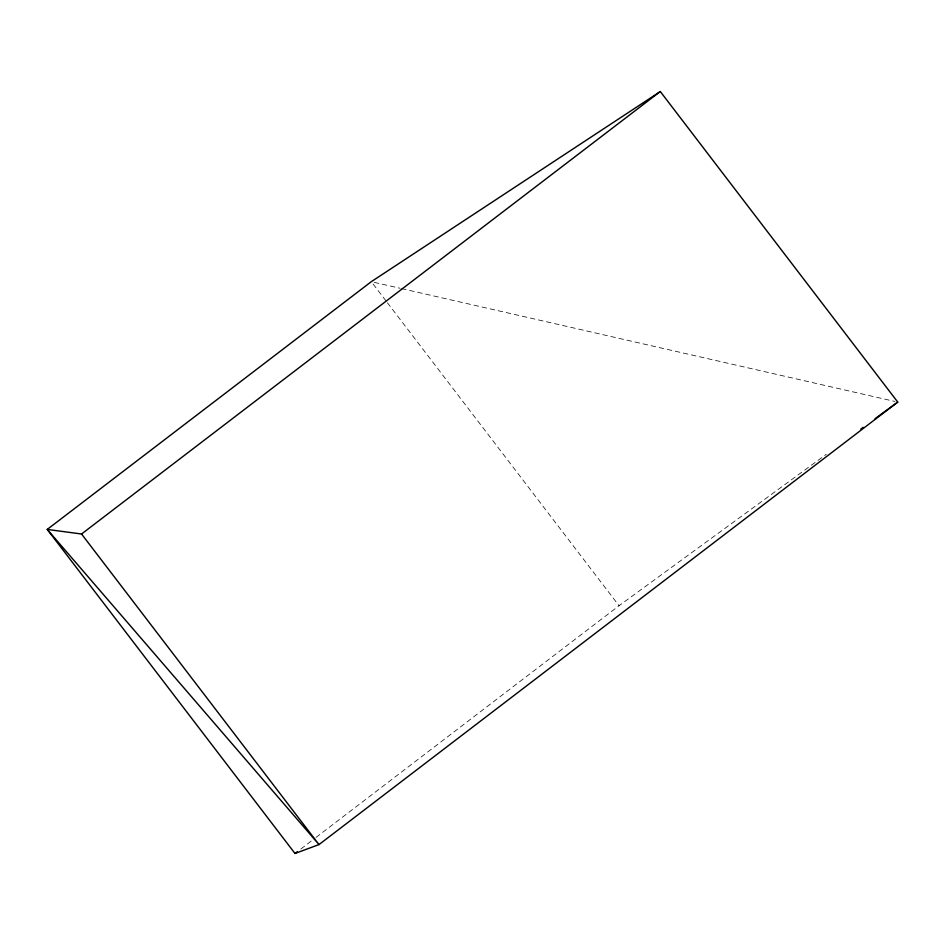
<?xml version="1.0" encoding="UTF-8"?>
<svg xmlns="http://www.w3.org/2000/svg" width="945" height="945" viewBox="0 0 945 945"><rect width="100%" height="100%" fill="white"/><g stroke="black" fill="none" stroke-linecap="round" stroke-linejoin="round"><path stroke-width="0.71" stroke-dasharray="4.72 3.54" d="M300.853 849L314.886 838.262M316.055 837.376L619.046 605.721L826.284 454.309M374.173 282.342L400.066 288.26M401.495 288.591L894.868 401.448M373.086 284.02L386.493 301.573M387.391 302.743L619.046 605.721"/><path stroke-width="1.42" d="M81.553 534.008L319.008 844.582L47.25 529.424L81.553 534.008L660.295 91.523L897.75 402.097L319.008 844.582L294.994 853.477L47.25 529.424L371.29 281.681L660.295 91.523M294.994 853.477L297.344 851.681M860.824 429.077L863.21 427.341M875.117 418.635L897.75 402.097"/></g></svg>
